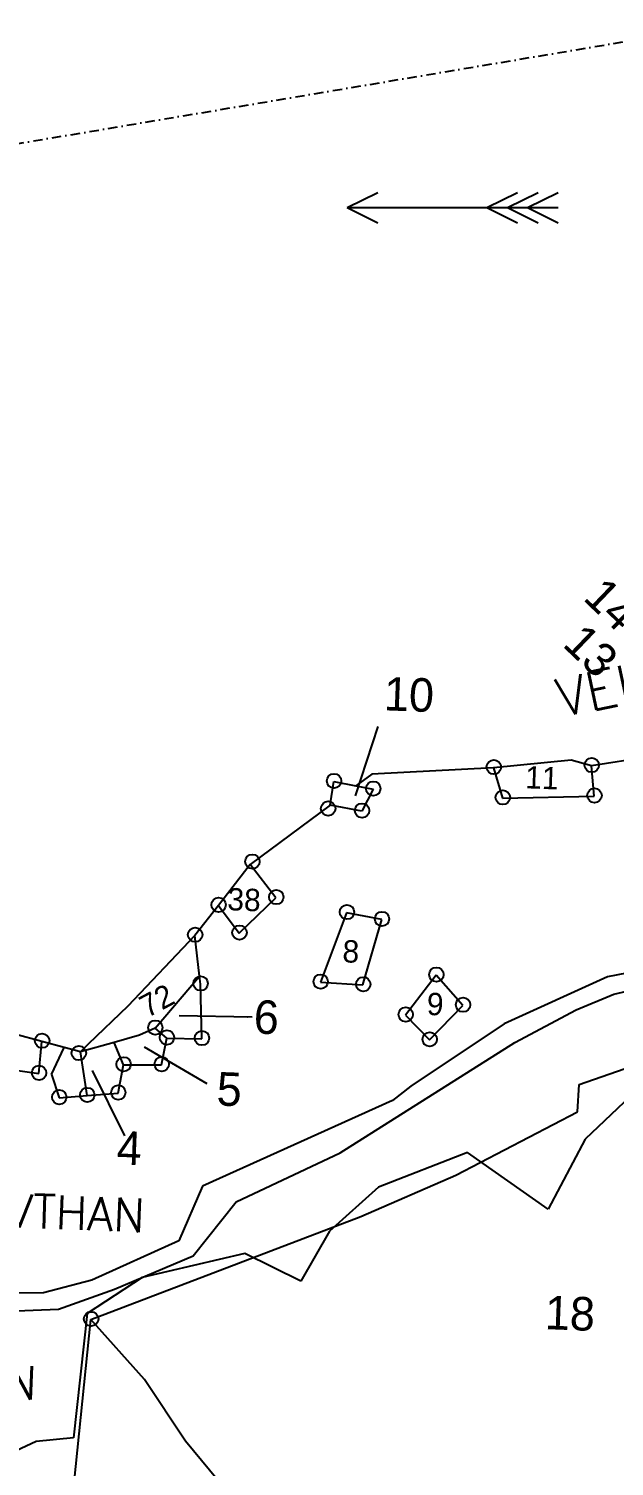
# Model space of a CAD drawing. Header units: metres. Extents: x 291285 to 296393, y 1982985 to 1990470.
# Drawn here: x 293179 to 293491, y 1988746 to 1989511 of the extents above; entities that cross this region are included whole.
import ezdxf

# ---------------------------------------------------------------- set-up
doc = ezdxf.new("R2010")
doc.units = ezdxf.units.M
doc.linetypes.add('DASHDOT', pattern=[1, 0.5, -0.25, 0, -0.25])
for name, color, linetype in [('POLY_HATCH', 12, 'Continuous'), ('POLY_PARCEL', 6, 'Continuous'), ('POLY_ROAD', 30, 'Continuous'), ('POLY_WATER', 4, 'Continuous'), ('SYM_STONE', 1, 'Continuous'), ('TEXT_MAPIN', 7, 'Continuous'), ('TEXT_MAPOUT', 7, 'Continuous'), ('TEXT_PARCEL', 7, 'Continuous'), ('V_BOUND_STREAM_LINE', 7, 'DASHDOT')]:
    doc.layers.add(name, color=color, linetype=linetype)
doc.styles.get("Standard").update_dxf_attribs({"font": 'simplex.shx'})
doc.styles.add('TEXT_MAP', font='')
doc.styles.get('TEXT_MAP').set_extended_font_data('Kruti Dev 050')
doc.dimstyles.get("Standard").update_dxf_attribs({"dimtxt": 0.18, "dimasz": 0.18, "dimexe": 0.18, "dimexo": 0.0625, "dimgap": 0.09, "dimtad": 0, "dimtih": 1, "dimtoh": 1, "dimdec": 4, "dimzin": 0, "dimdsep": 46, "dimtxsty": 'Standard', "dimcen": 0.09, "dimadec": 0, "dimazin": 0, "dimtfac": 1, "dimtdec": 4, "dimtofl": 0, "dimtmove": 0, "dimatfit": 3, "dimfxl": 1, "dimtolj": 1, "dimtzin": 0, "dimarcsym": 0})

msp = doc.modelspace()

# ---------------------------------------------------------------- linework, layer by layer
for points in [[(293348.79, 1989415.66), (293365.11, 1989423.68)], [(293423.07, 1989415.64), (293439.39, 1989423.67)], [(293434.1, 1989415.64), (293450.42, 1989423.67)], [(293444.78, 1989415.64), (293461.1, 1989423.66)], [(293348.79, 1989415.66), (293461.09, 1989415.64)], [(293348.79, 1989415.66), (293365.11, 1989407.63)], [(293423.07, 1989415.64), (293439.38, 1989407.61)], [(293434.1, 1989415.64), (293450.41, 1989407.61)], [(293444.78, 1989415.64), (293461.09, 1989407.61)]]:
    msp.add_lwpolyline(points)
at = {"layer": 'POLY_HATCH'}
for p, q in [((293502.89, 1988945.9), (293475.46, 1988919.86)), ((293475.46, 1988919.86), (293455.74, 1988882.69)), ((293412.84, 1988912.78), (293365.37, 1988894.28)), ((293455.74, 1988882.69), (293412.84, 1988912.78)), ((293365.37, 1988894.28), (293339.4, 1988870.9)), ((293339.4, 1988870.9), (293324.15, 1988844.39)), ((293294.22, 1988859.09), (293239.62, 1988846.31)), ((293324.15, 1988844.39), (293294.22, 1988859.09)), ((293239.62, 1988846.31), (293210.31, 1988827.09)), ((293210.31, 1988827.09), (293203.04, 1988761)), ((293183.31, 1988759.05), (293150.88, 1988744.04)), ((293203.04, 1988761), (293183.31, 1988759.05))]:
    msp.add_line(p, q, dxfattribs=at)
at = {"layer": 'POLY_PARCEL'}
for p, q in [((293480.22, 1989102.45), (293478.8, 1989118.62)), ((293426.66, 1989117.6), (293431.46, 1989101.46)), ((293353.38, 1989107.9), (293362.53, 1989106.1)), ((293362.53, 1989106.1), (293356.54, 1989094.44)), ((293356.54, 1989094.44), (293339.65, 1989097.68)), ((293431.46, 1989101.46), (293480.22, 1989102.45)), ((293310.87, 1989048.38), (293297.19, 1989066.03)), ((293280.22, 1989044.25), (293291.31, 1989029.48)), ((293291.31, 1989029.48), (293310.87, 1989048.38)), ((293348.48, 1989040.41), (293334.53, 1989003.39)), ((293367.15, 1989036.75), (293348.48, 1989040.41)), ((293357.16, 1989001.97), (293367.15, 1989036.75)), ((293270.14, 1989006.71), (293267.72, 1989028.34)), ((293246.52, 1988978.93), (293270.14, 1989006.71)), ((293270.62, 1989002.45), (293270.14, 1989006.71)), ((293334.53, 1989003.39), (293357.16, 1989001.97)), ((293396.09, 1989007.12), (293379.77, 1988985.9)), ((293410.28, 1988991.09), (293396.09, 1989007.12)), ((293271.35, 1988973.37), (293270.62, 1989002.45)), ((293472.26, 1988948.93), (293616.82, 1988999.95)), ((293392.55, 1988972.69), (293410.28, 1988991.09)), ((293379.77, 1988985.9), (293392.55, 1988972.69)), ((293238.17, 1988975.16), (293224.68, 1988971.35)), ((293246.52, 1988978.93), (293238.17, 1988975.16)), ((293252.72, 1988973.68), (293246.52, 1988978.93)), ((293249.93, 1988959.46), (293252.72, 1988973.68)), ((293252.72, 1988973.68), (293271.35, 1988973.37)), ((293184.64, 1988954.82), (293186.28, 1988971.92)), ((293191.46, 1988954.25), (293198.21, 1988968.64)), ((293224.68, 1988971.35), (293206.77, 1988966.29)), ((293210.3, 1988943.08), (293206.77, 1988966.29)), ((293229.66, 1988959.41), (293224.68, 1988971.35)), ((293226.83, 1988944.38), (293229.66, 1988959.41)), ((293229.66, 1988959.41), (293249.93, 1988959.46)), ((293172.23, 1988956.7), (293184.64, 1988954.82)), ((293191.46, 1988954.25), (293195.41, 1988941.9)), ((293195.41, 1988941.9), (293210.3, 1988943.08)), ((293210.3, 1988943.08), (293226.83, 1988944.38)), ((293471.35, 1988934.45), (293472.26, 1988948.93)), ((293406.55, 1988900.68), (293471.35, 1988934.45)), ((293355.99, 1988878.69), (293406.55, 1988900.68)), ((293212.36, 1988823.86), (293355.99, 1988878.69)), ((293199.99, 1988703.55), (293212.36, 1988823.86)), ((293240.84, 1988791.96), (293212.36, 1988823.86)), ((293262.64, 1988759.1), (293240.84, 1988791.96)), ((293301.24, 1988712.8), (293262.64, 1988759.1))]:
    msp.add_line(p, q, dxfattribs=at)
at = {"layer": 'POLY_ROAD'}
for p, q in [((293538.03, 1989016.02), (293487.32, 1989006.25)), ((293490.59, 1988997.09), (293552.47, 1989011.19)), ((293487.32, 1989006.25), (293432.37, 1988981.29)), ((293470.67, 1988988.71), (293490.59, 1988997.09)), ((293437.95, 1988971.29), (293470.67, 1988988.71)), ((293432.37, 1988981.29), (293382.59, 1988948.08)), ((293345.08, 1988912.66), (293437.95, 1988971.29)), ((293382.59, 1988948.08), (293372.96, 1988940.4)), ((293372.96, 1988940.4), (293271.83, 1988894.89)), ((293289.7, 1988886.61), (293345.08, 1988912.66)), ((293271.83, 1988894.89), (293259.17, 1988865.74)), ((293266.81, 1988857.85), (293289.7, 1988886.61)), ((293259.17, 1988865.74), (293212.79, 1988844.84)), ((293224.93, 1988840.06), (293266.81, 1988857.85)), ((293212.79, 1988844.84), (293187.09, 1988838.15)), ((293187.09, 1988838.15), (293164.2, 1988837.93)), ((293195.05, 1988829.5), (293224.93, 1988840.06)), ((293168.09, 1988828.34), (293195.05, 1988829.5))]:
    msp.add_line(p, q, dxfattribs=at)
at = {"layer": 'POLY_WATER'}
for p, q in [((293467.93, 1989121.56), (293426.66, 1989117.6)), ((293478.8, 1989118.62), (293467.93, 1989121.56)), ((293513.27, 1989123.97), (293478.8, 1989118.62)), ((293361.82, 1989114.19), (293353.38, 1989107.9)), ((293426.66, 1989117.6), (293361.82, 1989114.19)), ((293339.65, 1989097.68), (293341.65, 1989110.21)), ((293341.65, 1989110.21), (293353.38, 1989107.9)), ((293339.65, 1989097.68), (293297.19, 1989066.03)), ((293297.19, 1989066.03), (293280.22, 1989044.25)), ((293280.22, 1989044.25), (293267.72, 1989028.34)), ((293267.72, 1989028.34), (293232.09, 1988990.65)), ((293232.09, 1988990.65), (293210.87, 1988970.41)), ((293186.28, 1988971.92), (293171.96, 1988975.85)), ((293198.21, 1988968.64), (293186.28, 1988971.92)), ((293206.77, 1988966.29), (293198.21, 1988968.64)), ((293210.87, 1988970.41), (293206.77, 1988966.29))]:
    msp.add_line(p, q, dxfattribs=at)
at = {"layer": 'SYM_STONE'}
for centre in [(293426.79, 1989117.94), (293478.93, 1989118.97), (293341.78, 1989110.56), (293362.66, 1989106.44), (293431.59, 1989101.8), (293480.35, 1989102.79), (293338.63, 1989095.85), (293356.67, 1989094.78), (293298.3, 1989067.64), (293311, 1989048.72), (293280.35, 1989044.6), (293348.61, 1989040.75), (293367.28, 1989037.1), (293267.85, 1989028.68), (293291.44, 1989029.82), (293396.22, 1989007.46), (293270.75, 1989002.79), (293334.65, 1989003.74), (293357.29, 1989002.32), (293379.9, 1988986.24), (293410.41, 1988991.44), (293246.65, 1988979.28), (293186.41, 1988972.26), (293252.85, 1988974.02), (293271.48, 1988973.71), (293392.68, 1988973.03), (293205.96, 1988965.69), (293184.77, 1988955.17), (293229.78, 1988959.76), (293250.06, 1988959.8), (293195.54, 1988942.25), (293210.43, 1988943.42), (293226.96, 1988944.72), (293212.49, 1988824.2)]:
    msp.add_circle(centre, 3.84, dxfattribs=at)
at = {"layer": 'V_BOUND_STREAM_LINE', "ltscale": 10}
msp.add_line((292524.36, 1989340.6), (293537.08, 1989510.86), dxfattribs=at)

# ---------------------------------------------------------------- texts
at = {"layer": 'TEXT_MAPIN'}
for p in [(293137.53, 1988874.29), (293080.08, 1988785.12)]:
    msp.add_text('GAVTHAN', height=17.856, rotation=357.80489, dxfattribs=at).set_placement(p)
at = {"layer": 'TEXT_MAPOUT'}
msp.add_text('VELASHUN', height=20.447, rotation=12.07892, dxfattribs=at).set_placement((293462.64, 1989144.34))
at = {"layer": 'TEXT_PARCEL', "style": 'TEXT_MAP'}
for s, height, rotation, p in [('14', 17.856, 316.19219, (293473.7, 1989207.34)), ('13', 17.856, 316.19219, (293462.79, 1989182.66)), ('10', 17.856, 357.80489, (293368.07, 1989148.15)), ('11', 11.904, 357.80489, (293443.34, 1989106.64)), ('38', 11.904, 357.80489, (293284.82, 1989041.75)), ('8', 11.9, 357.80489, (293346.08, 1989014.05)), ('72', 11.904, 27.92805, (293242.35, 1988984.25)), ('9', 11.9, 357.80489, (293390.95, 1988986.02)), ('6', 17.86, 357.80489, (293298.78, 1988976.17)), ('5', 17.86, 357.80489, (293279.06, 1988937.87)), ('4', 17.86, 357.80489, (293225.82, 1988906.48)), ('18', 17.856, 357.80489, (293453.72, 1988818.82))]:
    msp.add_text(s, height=height, rotation=rotation, dxfattribs=at).set_placement(p)

# ---------------------------------------------------------------- leaders
for points in [[(293365, 1989139.48), (293352.99, 1989102.61)], [(293298.16, 1988984.79), (293259.39, 1988985.46)], [(293274.3, 1988949.29), (293240.86, 1988968.92)], [(293230.39, 1988921.64), (293213.15, 1988956.37)]]:
    msp.add_leader(points, dimstyle='Standard', override={"dimtxt": 2.5, "dimasz": 2.5, "dimexe": 1.25, "dimexo": 0.625, "dimgap": 0.625, "dimtad": 1, "dimtih": 0, "dimtoh": 0, "dimzin": 8, "dimcen": 2.5, "dimtofl": 1})

doc.saveas('drawing.dxf')
